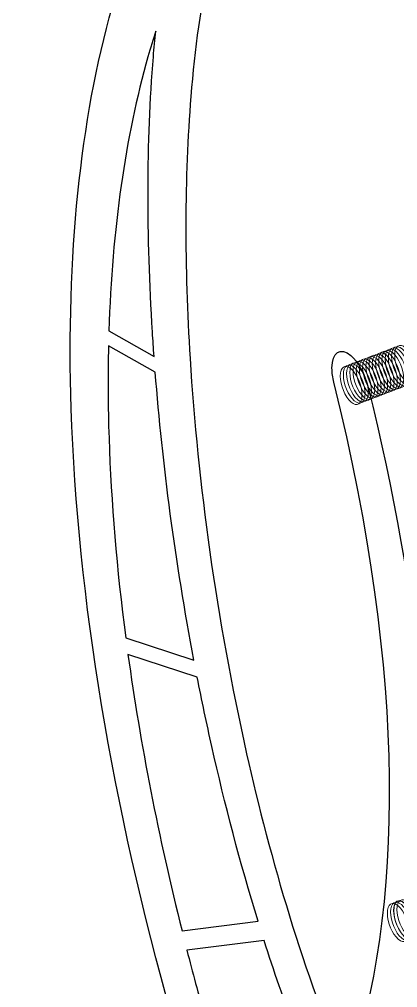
# Model space of a CAD drawing. Header units: centimetres. Extents: x -860 to -17, y -240 to 97.
# Drawn here: x -859.5 to -833.4, y -186.1 to -119.2 of the extents above; entities that cross this region are included whole.
import ezdxf

# ---------------------------------------------------------------- set-up
doc = ezdxf.new("R2010")
doc.units = ezdxf.units.CM
doc.header["$MEASUREMENT"] = 0
doc.layers.add('layer 1', color=7, linetype='Continuous')

msp = doc.modelspace()

# ---------------------------------------------------------------- linework, layer by layer
at = {"layer": 'layer 1', "color": 242}
for points, knots in [([(-836.40071, -230.60659), (-836.40071, -230.60659), (-836.40071, -230.63717), (-836.40071, -230.63717), (-836.40071, -230.63717), (-836.40071, -230.63717), (-830.21584, -235.94391), (-830.21584, -235.94391), (-830.21584, -235.94391), (-830.21584, -235.94391), (-826.95221, -238.74418), (-826.95221, -238.74418), (-826.95221, -238.74418), (-826.95221, -238.74418), (-825.97276, -239.58457), (-825.97276, -239.58457), (-825.97276, -239.58457), (-827.27327, -236.07921), (-828.82855, -232.64112), (-830.58193, -229.39833), (-830.58193, -229.39833), (-830.61187, -229.34296), (-830.64186, -229.28762), (-830.67192, -229.23236), (-830.67192, -229.23236), (-834.28962, -222.07177), (-837.60533, -214.59619), (-840.5249, -206.92924), (-840.5249, -206.92924), (-831.14673, -195.53152), (-828.14163, -174.17227), (-835.49133, -144.56993), (-835.49133, -144.56993), (-835.49133, -144.56993), (-835.4938, -144.56965), (-835.4938, -144.56965), (-835.4938, -144.56965), (-835.7046, -143.72183), (-836.1506, -142.87919), (-836.66676, -142.43632), (-836.66676, -142.43632), (-837.38612, -141.8191), (-837.96927, -142.2121), (-837.96927, -143.31412), (-837.96927, -143.31412), (-837.96927, -143.62541), (-837.92271, -143.95999), (-837.83973, -144.29375), (-837.83973, -144.29375), (-837.83973, -144.29375), (-837.84219, -144.29346), (-837.84219, -144.29346), (-837.84219, -144.29346), (-832.77418, -164.70591), (-832.96655, -180.84308), (-836.8956, -192.21944), (-836.8956, -192.21944), (-839.93889, -185.10452), (-842.21924, -177.25945), (-843.86024, -169.95551), (-843.86024, -169.95551), (-845.96319, -160.59555), (-847.2281, -151.26874), (-847.76519, -142.64582), (-847.76519, -142.64582), (-848.16028, -136.30283), (-848.16524, -130.14959), (-847.71173, -124.54243), (-847.71173, -124.54243), (-847.18059, -117.97558), (-845.98679, -111.84585), (-843.77691, -107.49786), (-843.77691, -107.49786), (-842.96623, -106.46381), (-842.11168, -105.51228), (-841.21605, -104.64325), (-841.21605, -104.64325), (-841.0487, -104.48087), (-840.88, -104.32119), (-840.70984, -104.16448), (-840.70984, -104.16448), (-840.59138, -104.05535), (-840.45049, -103.94805), (-840.35383, -103.79537), (-840.35383, -103.79537), (-840.2278, -103.59636), (-840.15489, -103.29544), (-840.15489, -102.90585), (-840.15489, -102.90585), (-840.15489, -101.80383), (-840.73804, -100.41011), (-841.4574, -99.79289), (-841.4574, -99.79289), (-841.80357, -99.49587), (-842.11818, -99.43283), (-842.35145, -99.57011), (-842.35145, -99.57011), (-842.49807, -99.65644), (-842.63683, -99.8085), (-842.76825, -99.9304), (-842.76825, -99.9304), (-842.89537, -100.04833), (-843.02174, -100.16781), (-843.14733, -100.28881), (-843.14733, -100.28881), (-847.48863, -104.47172), (-850.91291, -110.49932), (-853.13949, -118.36521), (-853.13949, -118.36521), (-855.34184, -126.14546), (-856.31334, -135.59013), (-855.96995, -146.11421), (-855.96995, -146.11421), (-855.54318, -159.19372), (-853.12147, -173.57999), (-849.01992, -188.15762), (-849.01992, -188.15762), (-847.50357, -193.54699), (-845.77736, -198.89557), (-843.86836, -204.1673), (-843.86836, -204.1673), (-845.77144, -206.17286), (-847.91381, -207.79271), (-850.26154, -209.01918), (-850.26154, -209.01918), (-853.97335, -207.81127), (-857.18302, -208.45795), (-859.54924, -210.77524), (-859.54924, -210.77524), (-859.54924, -210.77524), (-855.30616, -214.41589), (-855.30616, -214.41589), (-855.30616, -214.41589), (-855.30616, -214.41589), (-849.01336, -219.81524), (-849.01336, -219.81524), (-849.01336, -219.81524), (-849.01336, -219.81524), (-849.01336, -219.78466), (-849.01336, -219.78466), (-849.01336, -219.78466), (-849.01336, -219.78466), (-848.99281, -219.8023), (-848.99281, -219.8023), (-848.99281, -219.8023), (-847.11177, -220.11881), (-844.99448, -221.20625), (-842.75521, -223.12759), (-842.75521, -223.12759), (-840.51594, -225.04893), (-838.39865, -227.59485), (-836.51761, -230.50628), (-836.51761, -230.50628), (-836.51761, -230.50628), (-836.40071, -230.60659), (-836.40071, -230.60659)], [0, 0, 0, 0, 0.025, 0.025, 0.025, 0.025, 0.05, 0.05, 0.05, 0.05, 0.075, 0.075, 0.075, 0.075, 0.1, 0.1, 0.1, 0.1, 0.125, 0.125, 0.125, 0.125, 0.15, 0.15, 0.15, 0.15, 0.175, 0.175, 0.175, 0.175, 0.2, 0.2, 0.2, 0.2, 0.225, 0.225, 0.225, 0.225, 0.25, 0.25, 0.25, 0.25, 0.275, 0.275, 0.275, 0.275, 0.3, 0.3, 0.3, 0.3, 0.325, 0.325, 0.325, 0.325, 0.35, 0.35, 0.35, 0.35, 0.375, 0.375, 0.375, 0.375, 0.4, 0.4, 0.4, 0.4, 0.425, 0.425, 0.425, 0.425, 0.45, 0.45, 0.45, 0.45, 0.475, 0.475, 0.475, 0.475, 0.5, 0.5, 0.5, 0.5, 0.525, 0.525, 0.525, 0.525, 0.55, 0.55, 0.55, 0.55, 0.575, 0.575, 0.575, 0.575, 0.6, 0.6, 0.6, 0.6, 0.625, 0.625, 0.625, 0.625, 0.65, 0.65, 0.65, 0.65, 0.675, 0.675, 0.675, 0.675, 0.7, 0.7, 0.7, 0.7, 0.725, 0.725, 0.725, 0.725, 0.75, 0.75, 0.75, 0.75, 0.775, 0.775, 0.775, 0.775, 0.8, 0.8, 0.8, 0.8, 0.825, 0.825, 0.825, 0.825, 0.85, 0.85, 0.85, 0.85, 0.875, 0.875, 0.875, 0.875, 0.9, 0.9, 0.9, 0.9, 0.925, 0.925, 0.925, 0.925, 0.95, 0.95, 0.95, 0.95, 1, 1, 1, 1]), ([(-850.25003, -142.49977), (-850.25003, -142.49977), (-853.37043, -140.74539), (-853.37043, -140.74539), (-853.37043, -140.74539), (-853.14457, -133.7035), (-852.23473, -127.31113), (-850.6742, -121.7982), (-850.6742, -121.7982), (-850.50316, -121.19396), (-850.32456, -120.60135), (-850.13879, -120.01996), (-850.13879, -120.01996), (-850.19795, -120.6073), (-850.25186, -121.19909), (-850.30046, -121.79473), (-850.30046, -121.79473), (-850.78122, -127.68701), (-850.77852, -134.14799), (-850.36307, -140.81799), (-850.36307, -140.81799), (-850.32832, -141.37586), (-850.29065, -141.93651), (-850.25003, -142.49977)], [0, 0, 0, 0, 0.14285714, 0.14285714, 0.14285714, 0.14285714, 0.28571429, 0.28571429, 0.28571429, 0.28571429, 0.42857143, 0.42857143, 0.42857143, 0.42857143, 0.57142857, 0.57142857, 0.57142857, 0.57142857, 0.71428571, 0.71428571, 0.71428571, 0.71428571, 1, 1, 1, 1]), ([(-853.39871, -141.78129), (-853.39871, -141.78129), (-850.16735, -143.59806), (-850.16735, -143.59806), (-850.16735, -143.59806), (-849.66634, -149.98684), (-848.78922, -156.69353), (-847.49936, -163.48933), (-847.49936, -163.48933), (-847.49936, -163.48933), (-852.20893, -161.93983), (-852.20893, -161.93983), (-852.20893, -161.93983), (-852.82772, -157.21514), (-853.217, -152.60099), (-853.36236, -148.14615), (-853.36236, -148.14615), (-853.43323, -145.97414), (-853.44502, -143.85066), (-853.39871, -141.78129)], [0, 0, 0, 0, 0.16666667, 0.16666667, 0.16666667, 0.16666667, 0.33333333, 0.33333333, 0.33333333, 0.33333333, 0.5, 0.5, 0.5, 0.5, 0.66666667, 0.66666667, 0.66666667, 0.66666667, 1, 1, 1, 1]), ([(-852.05414, -163.09014), (-852.05414, -163.09014), (-847.27243, -164.66337), (-847.27243, -164.66337), (-847.27243, -164.66337), (-846.95859, -166.26025), (-846.62206, -167.86129), (-846.26207, -169.46358), (-846.26207, -169.46358), (-845.37434, -173.41479), (-844.31569, -177.48901), (-843.06913, -181.53646), (-843.06913, -181.53646), (-843.06913, -181.53646), (-848.32157, -182.20707), (-848.32157, -182.20707), (-848.32157, -182.20707), (-849.9384, -175.72431), (-851.19314, -169.31535), (-852.05414, -163.09014)], [0, 0, 0, 0, 0.16666667, 0.16666667, 0.16666667, 0.16666667, 0.33333333, 0.33333333, 0.33333333, 0.33333333, 0.5, 0.5, 0.5, 0.5, 0.66666667, 0.66666667, 0.66666667, 0.66666667, 1, 1, 1, 1]), ([(-847.98494, -183.53772), (-847.98494, -183.53772), (-842.65533, -182.85726), (-842.65533, -182.85726), (-842.65533, -182.85726), (-841.32046, -187.04517), (-839.7816, -191.18678), (-838.01955, -195.1152), (-838.01955, -195.1152), (-839.19618, -197.82398), (-840.61026, -200.21615), (-842.23762, -202.28114), (-842.23762, -202.28114), (-843.89942, -197.61541), (-845.41052, -192.88921), (-846.74975, -188.12938), (-846.74975, -188.12938), (-847.18115, -186.59611), (-847.59296, -185.06509), (-847.98494, -183.53772)], [0, 0, 0, 0, 0.16666667, 0.16666667, 0.16666667, 0.16666667, 0.33333333, 0.33333333, 0.33333333, 0.33333333, 0.5, 0.5, 0.5, 0.5, 0.66666667, 0.66666667, 0.66666667, 0.66666667, 1, 1, 1, 1])]:
    msp.add_open_spline(points, degree=3, knots=knots, dxfattribs=at)
at = {"layer": 'layer 1', "color": 177, "lineweight": 20}
for points in [[(-833.54826, -142.16397), (-833.13368, -142.5197), (-832.79759, -143.32294), (-832.79759, -143.95807), (-832.79759, -143.95807), (-832.79759, -144.5932), (-833.13368, -144.8197), (-833.54826, -144.46397), (-833.54826, -144.46397), (-833.96285, -144.10825), (-834.29894, -143.30501), (-834.29894, -142.66988), (-834.29894, -142.66988), (-834.29894, -142.03475), (-833.96285, -141.80825), (-833.54826, -142.16397)], [(-833.32644, -142.07895), (-832.91186, -142.43468), (-832.57577, -143.23792), (-832.57577, -143.87305), (-832.57577, -143.87305), (-832.57577, -144.50818), (-832.91186, -144.73468), (-833.32644, -144.37895), (-833.32644, -144.37895), (-833.74103, -144.02323), (-834.07712, -143.21999), (-834.07712, -142.58486), (-834.07712, -142.58486), (-834.07712, -141.94973), (-833.74103, -141.72323), (-833.32644, -142.07895)], [(-833.10461, -141.99392), (-832.69003, -142.34965), (-832.35394, -143.15289), (-832.35394, -143.78802), (-832.35394, -143.78802), (-832.35394, -144.42315), (-832.69003, -144.64965), (-833.10461, -144.29392), (-833.10461, -144.29392), (-833.5192, -143.9382), (-833.85529, -143.13496), (-833.85529, -142.49983), (-833.85529, -142.49983), (-833.85529, -141.8647), (-833.5192, -141.6382), (-833.10461, -141.99392)], [(-832.88279, -141.90889), (-832.46821, -142.26462), (-832.13212, -143.06786), (-832.13212, -143.70299), (-832.13212, -143.70299), (-832.13212, -144.33812), (-832.46821, -144.56462), (-832.88279, -144.20889), (-832.88279, -144.20889), (-833.29738, -143.85317), (-833.63347, -143.04993), (-833.63347, -142.4148), (-833.63347, -142.4148), (-833.63347, -141.77967), (-833.29738, -141.55317), (-832.88279, -141.90889)], [(-835.32284, -142.84418), (-834.90826, -143.19991), (-834.57217, -144.00315), (-834.57217, -144.63828), (-834.57217, -144.63828), (-834.57217, -145.27341), (-834.90826, -145.49991), (-835.32284, -145.14418), (-835.32284, -145.14418), (-835.73743, -144.78846), (-836.07352, -143.98522), (-836.07352, -143.35009), (-836.07352, -143.35009), (-836.07352, -142.71496), (-835.73743, -142.48846), (-835.32284, -142.84418)], [(-835.10102, -142.75916), (-834.68644, -143.11489), (-834.35035, -143.91813), (-834.35035, -144.55326), (-834.35035, -144.55326), (-834.35035, -145.18839), (-834.68644, -145.41489), (-835.10102, -145.05916), (-835.10102, -145.05916), (-835.51561, -144.70344), (-835.8517, -143.9002), (-835.8517, -143.26507), (-835.8517, -143.26507), (-835.8517, -142.62994), (-835.51561, -142.40344), (-835.10102, -142.75916)], [(-834.8792, -142.67413), (-834.46462, -143.02986), (-834.12853, -143.8331), (-834.12853, -144.46823), (-834.12853, -144.46823), (-834.12853, -145.10336), (-834.46462, -145.32986), (-834.8792, -144.97413), (-834.8792, -144.97413), (-835.29379, -144.61841), (-835.62988, -143.81517), (-835.62988, -143.18004), (-835.62988, -143.18004), (-835.62988, -142.54491), (-835.29379, -142.31841), (-834.8792, -142.67413)], [(-834.65737, -142.5891), (-834.24279, -142.94483), (-833.9067, -143.74807), (-833.9067, -144.3832), (-833.9067, -144.3832), (-833.9067, -145.01833), (-834.24279, -145.24483), (-834.65737, -144.8891), (-834.65737, -144.8891), (-835.07196, -144.53338), (-835.40805, -143.73014), (-835.40805, -143.09501), (-835.40805, -143.09501), (-835.40805, -142.45988), (-835.07196, -142.23338), (-834.65737, -142.5891)], [(-834.43555, -142.50408), (-834.02097, -142.85981), (-833.68488, -143.66305), (-833.68488, -144.29818), (-833.68488, -144.29818), (-833.68488, -144.93331), (-834.02097, -145.15981), (-834.43555, -144.80408), (-834.43555, -144.80408), (-834.85014, -144.44836), (-835.18623, -143.64512), (-835.18623, -143.00999), (-835.18623, -143.00999), (-835.18623, -142.37486), (-834.85014, -142.14836), (-834.43555, -142.50408)], [(-834.21373, -142.41905), (-833.79915, -142.77478), (-833.46306, -143.57802), (-833.46306, -144.21315), (-833.46306, -144.21315), (-833.46306, -144.84828), (-833.79915, -145.07478), (-834.21373, -144.71905), (-834.21373, -144.71905), (-834.62832, -144.36333), (-834.96441, -143.56009), (-834.96441, -142.92496), (-834.96441, -142.92496), (-834.96441, -142.28983), (-834.62832, -142.06333), (-834.21373, -142.41905)], [(-833.99191, -142.33402), (-833.57733, -142.68975), (-833.24124, -143.49299), (-833.24124, -144.12812), (-833.24124, -144.12812), (-833.24124, -144.76325), (-833.57733, -144.98975), (-833.99191, -144.63402), (-833.99191, -144.63402), (-834.4065, -144.2783), (-834.74259, -143.47506), (-834.74259, -142.83993), (-834.74259, -142.83993), (-834.74259, -142.2048), (-834.4065, -141.9783), (-833.99191, -142.33402)], [(-833.77008, -142.249), (-833.3555, -142.60473), (-833.01941, -143.40797), (-833.01941, -144.0431), (-833.01941, -144.0431), (-833.01941, -144.67823), (-833.3555, -144.90473), (-833.77008, -144.549), (-833.77008, -144.549), (-834.18467, -144.19328), (-834.52076, -143.39004), (-834.52076, -142.75491), (-834.52076, -142.75491), (-834.52076, -142.11978), (-834.18467, -141.89328), (-833.77008, -142.249)], [(-836.65378, -143.35434), (-836.2392, -143.71007), (-835.90311, -144.51331), (-835.90311, -145.14844), (-835.90311, -145.14844), (-835.90311, -145.78357), (-836.2392, -146.01007), (-836.65378, -145.65434), (-836.65378, -145.65434), (-837.06837, -145.29862), (-837.40446, -144.49538), (-837.40446, -143.86025), (-837.40446, -143.86025), (-837.40446, -143.22512), (-837.06837, -142.99862), (-836.65378, -143.35434)], [(-836.43196, -143.26931), (-836.01738, -143.62504), (-835.68129, -144.42828), (-835.68129, -145.06341), (-835.68129, -145.06341), (-835.68129, -145.69854), (-836.01738, -145.92504), (-836.43196, -145.56931), (-836.43196, -145.56931), (-836.84655, -145.21359), (-837.18264, -144.41035), (-837.18264, -143.77522), (-837.18264, -143.77522), (-837.18264, -143.14009), (-836.84655, -142.91359), (-836.43196, -143.26931)], [(-836.21013, -143.18429), (-835.79555, -143.54002), (-835.45946, -144.34326), (-835.45946, -144.97839), (-835.45946, -144.97839), (-835.45946, -145.61352), (-835.79555, -145.84002), (-836.21013, -145.48429), (-836.21013, -145.48429), (-836.62472, -145.12857), (-836.96081, -144.32533), (-836.96081, -143.6902), (-836.96081, -143.6902), (-836.96081, -143.05507), (-836.62472, -142.82857), (-836.21013, -143.18429)], [(-835.98831, -143.09926), (-835.57373, -143.45499), (-835.23764, -144.25823), (-835.23764, -144.89336), (-835.23764, -144.89336), (-835.23764, -145.52849), (-835.57373, -145.75499), (-835.98831, -145.39926), (-835.98831, -145.39926), (-836.4029, -145.04354), (-836.73899, -144.2403), (-836.73899, -143.60517), (-836.73899, -143.60517), (-836.73899, -142.97004), (-836.4029, -142.74354), (-835.98831, -143.09926)], [(-835.76649, -143.01423), (-835.35191, -143.36996), (-835.01582, -144.1732), (-835.01582, -144.80833), (-835.01582, -144.80833), (-835.01582, -145.44346), (-835.35191, -145.66996), (-835.76649, -145.31423), (-835.76649, -145.31423), (-836.18108, -144.95851), (-836.51717, -144.15527), (-836.51717, -143.52014), (-836.51717, -143.52014), (-836.51717, -142.88501), (-836.18108, -142.65851), (-835.76649, -143.01423)], [(-835.54467, -142.92921), (-835.13009, -143.28494), (-834.794, -144.08818), (-834.794, -144.72331), (-834.794, -144.72331), (-834.794, -145.35844), (-835.13009, -145.58494), (-835.54467, -145.22921), (-835.54467, -145.22921), (-835.95926, -144.87349), (-836.29535, -144.07025), (-836.29535, -143.43512), (-836.29535, -143.43512), (-836.29535, -142.79999), (-835.95926, -142.57349), (-835.54467, -142.92921)], [(-832.96659, -180.27541), (-832.552, -180.63114), (-832.21592, -181.43438), (-832.21592, -182.06951), (-832.21592, -182.06951), (-832.21592, -182.70464), (-832.552, -182.93114), (-832.96659, -182.57541), (-832.96659, -182.57541), (-833.38118, -182.21969), (-833.71726, -181.41645), (-833.71726, -180.78132), (-833.71726, -180.78132), (-833.71726, -180.14619), (-833.38118, -179.91969), (-832.96659, -180.27541)], [(-832.95146, -180.30177), (-832.53688, -180.6575), (-832.20079, -181.46074), (-832.20079, -182.09587), (-832.20079, -182.09587), (-832.20079, -182.731), (-832.53688, -182.9575), (-832.95146, -182.60177), (-832.95146, -182.60177), (-833.36605, -182.24605), (-833.70214, -181.44281), (-833.70214, -180.80768), (-833.70214, -180.80768), (-833.70214, -180.17255), (-833.36605, -179.94605), (-832.95146, -180.30177)], [(-832.72964, -180.21674), (-832.31506, -180.57247), (-831.97897, -181.37571), (-831.97897, -182.01084), (-831.97897, -182.01084), (-831.97897, -182.64597), (-832.31506, -182.87247), (-832.72964, -182.51674), (-832.72964, -182.51674), (-833.14423, -182.16102), (-833.48032, -181.35778), (-833.48032, -180.72265), (-833.48032, -180.72265), (-833.48032, -180.08752), (-833.14423, -179.86102), (-832.72964, -180.21674)], [(-833.39511, -180.47182), (-832.98053, -180.82755), (-832.64444, -181.63079), (-832.64444, -182.26592), (-832.64444, -182.26592), (-832.64444, -182.90105), (-832.98053, -183.12755), (-833.39511, -182.77182), (-833.39511, -182.77182), (-833.8097, -182.4161), (-834.14579, -181.61286), (-834.14579, -180.97773), (-834.14579, -180.97773), (-834.14579, -180.3426), (-833.8097, -180.1161), (-833.39511, -180.47182)], [(-833.17329, -180.38679), (-832.75871, -180.74252), (-832.42262, -181.54576), (-832.42262, -182.18089), (-832.42262, -182.18089), (-832.42262, -182.81602), (-832.75871, -183.04252), (-833.17329, -182.68679), (-833.17329, -182.68679), (-833.58788, -182.33107), (-833.92397, -181.52783), (-833.92397, -180.8927), (-833.92397, -180.8927), (-833.92397, -180.25757), (-833.58788, -180.03107), (-833.17329, -180.38679)]]:
    msp.add_open_spline(points, degree=3, knots=[0, 0, 0, 0, 0.2, 0.2, 0.2, 0.2, 0.4, 0.4, 0.4, 0.4, 0.6, 0.6, 0.6, 0.6, 1, 1, 1, 1], dxfattribs=at)

doc.saveas('drawing.dxf')
